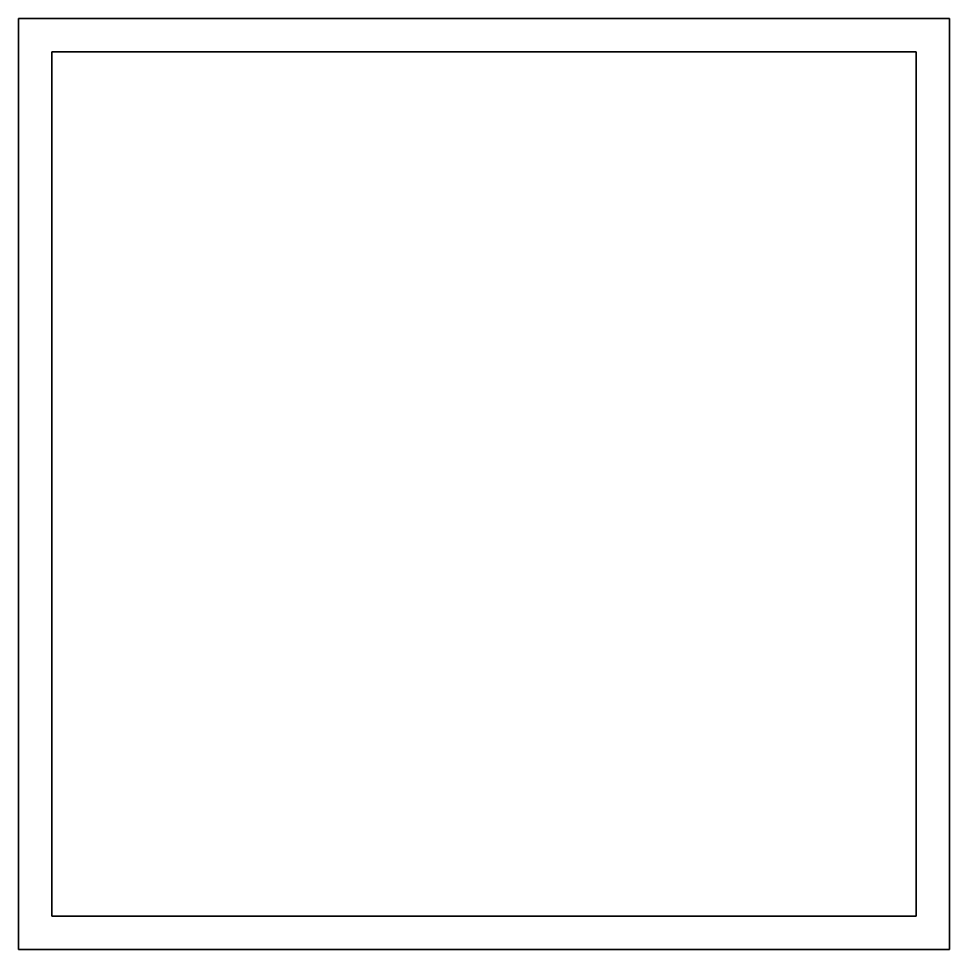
# Model space of a CAD drawing. Extents: x 214 to 394, y 460 to 640.
import ezdxf

# ---------------------------------------------------------------- set-up
doc = ezdxf.new("R2010")
doc.units = 0
doc.header["$MEASUREMENT"] = 0
doc.layers.add('Layer 1', color=7, linetype='Continuous', lineweight=0)

msp = doc.modelspace()

# ---------------------------------------------------------------- linework, layer by layer
at = {"layer": 'Layer 1', "color": 250, "lineweight": 35, "true_color": 0x231f20}
for points in [[(393.67, 460.29), (213.94, 460.29), (213.94, 640.02), (393.67, 640.02)], [(387.25, 466.7), (220.36, 466.7), (220.36, 633.6), (387.25, 633.6)]]:
    msp.add_lwpolyline(points, close=True, dxfattribs=at)

doc.saveas('drawing.dxf')
